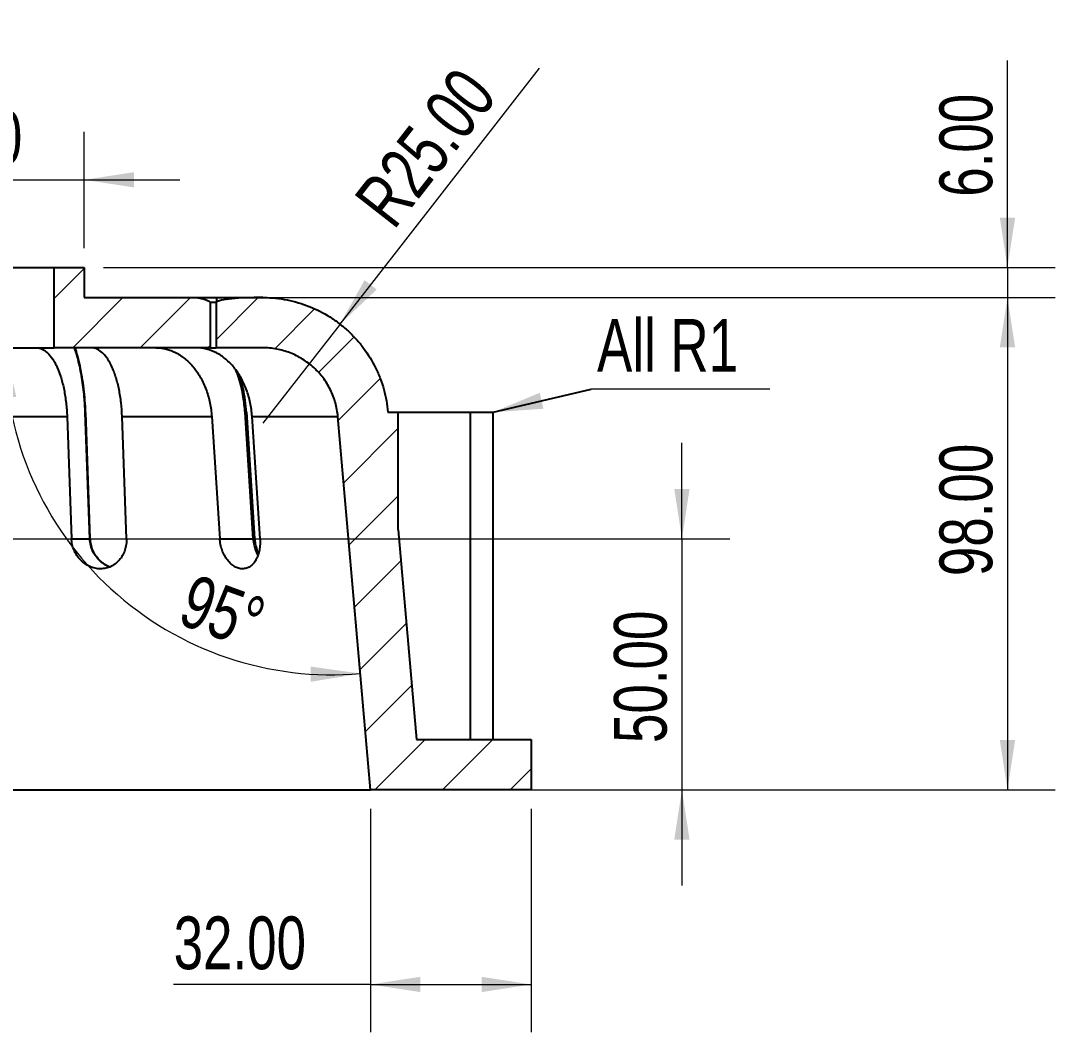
# Model space of a CAD drawing. Header units: millimetres. Extents: x 2 to 418, y 2 to 295.
# Drawn here: x 137.8 to 206.4, y 73.4 to 140.5 of the extents above; entities that cross this region are included whole.
import ezdxf

# ---------------------------------------------------------------- set-up
doc = ezdxf.new("R2010")
doc.units = ezdxf.units.MM
doc.styles.add('SLDTEXTSTYLE0', font='TXT', dxfattribs={"width": 0.75})
doc.dimstyles.new('SLDDIMSTYLE0', dxfattribs={"dimtxt": 3.5, "dimasz": 3.302, "dimexe": 0, "dimexo": 0.0625, "dimgap": 0.875, "dimtad": 1, "dimdec": 4, "dimlfac": 3, "dimzin": 12, "dimdsep": 46, "dimtxsty": 'SLDTEXTSTYLE0', "dimsah": 1, "dimcen": 0.09, "dimazin": 3, "dimtfac": 1, "dimtofl": 0, "dimtmove": 0, "dimatfit": 3, "dimfxl": 0, "dimfrac": 2, "dimtolj": 1, "dimtzin": 12, "dimarcsym": 0})
doc.dimstyles.new('SLDDIMSTYLE2', dxfattribs={"dimtxt": 3.5, "dimasz": 3.302, "dimexe": 0, "dimexo": 0.0625, "dimgap": 0.875, "dimtad": 1, "dimlfac": 3, "dimrnd": 1e-09, "dimzin": 4, "dimdsep": 46, "dimtxsty": 'SLDTEXTSTYLE0', "dimsah": 1, "dimcen": 0.09, "dimadec": 0, "dimazin": 1, "dimtfac": 1, "dimtofl": 0, "dimtmove": 0, "dimatfit": 3, "dimfxl": 0, "dimfrac": 2, "dimtolj": 1, "dimtzin": 12, "dimarcsym": 0})
doc.dimstyles.new('SLDDIMSTYLE4', dxfattribs={"dimtxt": 3.5, "dimasz": 3.302, "dimexe": 0, "dimexo": 0.0625, "dimgap": 0.875, "dimtad": 1, "dimlfac": 3, "dimrnd": 1e-09, "dimzin": 4, "dimdsep": 46, "dimtxsty": 'SLDTEXTSTYLE0', "dimsah": 1, "dimcen": 0, "dimadec": 0, "dimazin": 1, "dimtfac": 1, "dimtofl": 0, "dimtmove": 0, "dimatfit": 3, "dimfxl": 0, "dimfrac": 2, "dimtolj": 1, "dimtzin": 12, "dimarcsym": 0})
doc.dimstyles.new('SLDDIMSTYLE5', dxfattribs={"dimtxt": 3.5, "dimasz": 3.302, "dimexe": 0, "dimexo": 0.0625, "dimgap": 0.875, "dimtad": 1, "dimlfac": 3, "dimrnd": 1e-09, "dimzin": 4, "dimdsep": 46, "dimtxsty": 'SLDTEXTSTYLE0', "dimsah": 1, "dimcen": 0.09, "dimadec": 0, "dimazin": 1, "dimtfac": 1, "dimtmove": 0, "dimatfit": 0, "dimfxl": 0, "dimfrac": 2, "dimtolj": 1, "dimtzin": 12, "dimarcsym": 0})
doc.dimstyles.new('SLDDIMSTYLE6', dxfattribs={"dimtxt": 0.18, "dimasz": 3.302, "dimexe": 0, "dimexo": 0.0625, "dimgap": 0, "dimtad": 0, "dimtih": 1, "dimtoh": 1, "dimdec": 0, "dimrnd": 1e-09, "dimzin": 0, "dimdsep": 46, "dimtxsty": 'Standard', "dimsah": 1, "dimcen": 0.09, "dimadec": 0, "dimazin": 0, "dimtfac": 3.302, "dimtdec": 0, "dimtofl": 0, "dimtmove": 0, "dimatfit": 3, "dimfxl": 0, "dimfrac": 2, "dimtolj": 1, "dimtzin": 0, "dimarcsym": 0})

# ---------------------------------------------------------------- blocks, each defined once
blk = doc.blocks.new('_D_17')
at = {"color": 7, "linetype": 'Continuous', "lineweight": 0}
blk.add_line((149.47, 118.775), (133.552, 118.775), dxfattribs=at)
at = {"color": 7, "linetype": 'Continuous', "lineweight": 18}
blk.add_arc((158.429, 118.775), 21.702, 180, 275, dxfattribs=at)
for points in [[(136.727, 118.775), (136.47, 115.444), (137.483, 115.52)], [(160.321, 97.155), (157.013, 97.624), (157.025, 96.609)]]:
    blk.add_solid(points, dxfattribs=at)
at = {"color": 7, "linetype": 'Continuous', "lineweight": 18, "insert": (149.271, 103.808), "char_height": 3.5, "attachment_point": 1, "rotation": 340.10725, "style": 'SLDTEXTSTYLE0'}
blk.add_mtext('95°', dxfattribs=at)
blk = doc.blocks.new('_D_18')
at = {"color": 7, "linetype": 'Continuous', "lineweight": 0}
for p, q in [((181.662, 106.108), (181.662, 112.458)), ((135.776, 106.108), (184.837, 106.108)), ((181.662, 106.108), (181.662, 89.441)), ((165.402, 89.441), (184.837, 89.441)), ((181.662, 89.441), (181.662, 83.091))]:
    blk.add_line(p, q, dxfattribs=at)
at = {"color": 7, "linetype": 'Continuous', "lineweight": 18}
for points in [[(181.662, 106.108), (182.17, 109.41), (181.154, 109.41)], [(181.662, 89.441), (181.154, 86.139), (182.17, 86.139)]]:
    blk.add_solid(points, dxfattribs=at)
at = {"color": 7, "linetype": 'Continuous', "lineweight": 18, "insert": (177.151, 92.549), "char_height": 3.5, "attachment_point": 1, "rotation": 90, "style": 'SLDTEXTSTYLE0'}
blk.add_mtext('50.00', dxfattribs=at)
blk = doc.blocks.new('_D_19')
at = {"color": 7, "linetype": 'Continuous', "lineweight": 0}
for p, q in [((150.613, 122.108), (206.445, 122.108)), ((203.27, 122.108), (203.27, 89.441)), ((165.402, 89.441), (206.445, 89.441))]:
    blk.add_line(p, q, dxfattribs=at)
at = {"color": 7, "linetype": 'Continuous', "lineweight": 18}
for points in [[(203.27, 122.108), (202.762, 118.806), (203.778, 118.806)], [(203.27, 89.441), (203.778, 92.743), (202.762, 92.743)]]:
    blk.add_solid(points, dxfattribs=at)
at = {"color": 7, "linetype": 'Continuous', "lineweight": 18, "insert": (198.758, 103.623), "char_height": 3.5, "attachment_point": 1, "rotation": 90, "style": 'SLDTEXTSTYLE0'}
blk.add_mtext('98.00', dxfattribs=at)
blk = doc.blocks.new('_D_20')
at = {"color": 7, "linetype": 'Continuous', "lineweight": 0}
for p, q in [((203.27, 124.108), (203.27, 137.848)), ((143.266, 124.108), (206.445, 124.108)), ((203.27, 124.108), (203.27, 122.108)), ((150.613, 122.108), (206.445, 122.108)), ((203.27, 122.108), (203.27, 115.758))]:
    blk.add_line(p, q, dxfattribs=at)
at = {"color": 7, "linetype": 'Continuous', "lineweight": 18}
for points in [[(203.27, 124.108), (203.778, 127.41), (202.762, 127.41)], [(203.27, 122.108), (202.762, 118.806), (203.778, 118.806)]]:
    blk.add_solid(points, dxfattribs=at)
at = {"color": 7, "linetype": 'Continuous', "lineweight": 18, "insert": (198.758, 128.797), "char_height": 3.5, "attachment_point": 1, "rotation": 90, "style": 'SLDTEXTSTYLE0'}
blk.add_mtext('6.00', dxfattribs=at)
blk = doc.blocks.new('_D_21')
at = {"color": 7, "linetype": 'Continuous', "lineweight": 0}
for p, q in [((121.329, 125.378), (121.329, 133.097)), ((141.996, 125.378), (141.996, 133.097)), ((121.329, 129.922), (114.979, 129.922)), ((121.329, 129.922), (141.996, 129.922)), ((141.996, 129.922), (148.346, 129.922))]:
    blk.add_line(p, q, dxfattribs=at)
at = {"color": 7, "linetype": 'Continuous', "lineweight": 18}
for points in [[(121.329, 129.922), (118.027, 130.43), (118.027, 129.414)], [(141.996, 129.922), (145.298, 129.414), (145.298, 130.43)]]:
    blk.add_solid(points, dxfattribs=at)
at = {"color": 7, "linetype": 'Continuous', "lineweight": 18, "char_height": 3.5, "attachment_point": 1, "style": 'SLDTEXTSTYLE0'}
for s, insert in [('%%c', (123.818, 134.434)), ('62.00', (129.097, 134.487))]:
    blk.add_mtext(s, dxfattribs=dict(at, insert=insert))
blk = doc.blocks.new('_D_22')
at = {"color": 7, "linetype": 'Continuous', "lineweight": 0}
for q in [(172.219, 137.332), (153.848, 113.775)]:
    blk.add_line((158.972, 120.346), q, dxfattribs=at)
at = {"color": 7, "linetype": 'Continuous', "lineweight": 18}
blk.add_solid([(158.972, 120.346), (161.404, 122.637), (160.602, 123.262)], dxfattribs=at)
at = {"color": 7, "linetype": 'Continuous', "lineweight": 18, "insert": (159.778, 128.683), "char_height": 3.5, "attachment_point": 1, "rotation": 52.05087, "style": 'SLDTEXTSTYLE0'}
blk.add_mtext('R25.00', dxfattribs=at)
blk = doc.blocks.new('_D_23')
at = {"color": 7, "linetype": 'Continuous', "lineweight": 0}
for p, q in [((160.996, 88.171), (160.996, 73.353)), ((171.662, 88.171), (171.662, 73.353)), ((160.996, 76.528), (147.928, 76.528)), ((160.996, 76.528), (171.662, 76.528))]:
    blk.add_line(p, q, dxfattribs=at)
at = {"color": 7, "linetype": 'Continuous', "lineweight": 18}
for points in [[(160.996, 76.528), (164.298, 76.02), (164.298, 77.036)], [(171.662, 76.528), (168.36, 77.036), (168.36, 76.02)]]:
    blk.add_solid(points, dxfattribs=at)
at = {"color": 7, "linetype": 'Continuous', "lineweight": 18, "insert": (147.928, 81.039), "char_height": 3.5, "attachment_point": 1, "style": 'SLDTEXTSTYLE0'}
blk.add_mtext('32.00', dxfattribs=at)
blk = doc.blocks.new('SW_NOTE_0_4')
at = {"color": 0, "linetype": 'Continuous', "lineweight": 0}
blk.add_line((11.857, 0), (0, 0), dxfattribs=at)
at = {"color": 0, "linetype": 'Continuous', "lineweight": 0, "insert": (0.395, 4.654), "char_height": 3.5, "attachment_point": 1, "style": 'SLDTEXTSTYLE0'}
blk.add_mtext('All R1', dxfattribs=at)

msp = doc.modelspace()

# ---------------------------------------------------------------- hatches: boundary and pattern name
at = {"linetype": 'Continuous', "lineweight": 18}
h = msp.add_hatch(dxfattribs=at)
h.set_pattern_fill('ANSI31', style=0)
edge = h.paths.add_edge_path(flags=0)
edge.add_line((139.995759, 118.774771), (150.376908, 118.774771))
edge.add_line((150.376908, 118.774771), (150.376908, 121.774771))
edge.add_spline(control_points=[(150.376908, 121.774771), (150.376908, 121.775967), (150.376837, 121.777164), (150.376697, 121.778351), (150.37614, 121.783063), (150.374439, 121.787684), (150.37215, 121.79184), (150.369886, 121.79595), (150.367028, 121.799746), (150.363922, 121.803263), (150.354862, 121.813523), (150.343708, 121.821873), (150.332373, 121.829544), (150.320732, 121.837422), (150.308591, 121.844565), (150.296288, 121.851363), (150.259577, 121.871647), (150.221338, 121.889138), (150.182853, 121.905813), (150.037601, 121.968751), (149.886603, 122.020085), (149.732687, 122.057085), (149.605271, 122.087716), (149.47392, 122.108105), (149.342875, 122.108105)], knot_values=[0.005766193, 0.005766193, 0.005766193, 0.005766193, 0.005777056, 0.005777056, 0.005777056, 0.005820753, 0.005820753, 0.005820753, 0.005863594, 0.005863594, 0.005863594, 0.005989398, 0.005989398, 0.005989398, 0.006118125, 0.006118125, 0.006118125, 0.00650257, 0.00650257, 0.00650257, 0.007957696, 0.007957696, 0.007957696, 0.009167287, 0.009167287, 0.009167287, 0.009167287], weights=[1, 1, 1, 1, 1, 1, 1, 1, 1, 1, 1, 1, 1, 1, 1, 1, 1, 1, 1, 1, 1, 1, 1, 1, 1], degree=3, periodic=0)
edge.add_line((149.342875, 122.108105), (141.995759, 122.108105))
edge.add_line((141.995759, 122.108105), (141.995759, 124.108105))
edge.add_line((141.995759, 124.108105), (139.995759, 124.108105))
edge.add_line((139.995759, 124.108105), (139.995759, 118.774771))
h = msp.add_hatch(dxfattribs=at)
h.set_pattern_fill('ANSI31', style=0)
edge = h.paths.add_edge_path(flags=0)
edge.add_spline(control_points=[(158.828743, 114.21055), (159.542702, 106.049966), (160.256661, 97.889382), (160.970619, 89.728798), (160.978999, 89.633011), (160.98738, 89.537225), (160.99576, 89.441438)], knot_values=[0.191773354, 0.191773354, 0.191773354, 0.191773354, 0.26549916, 0.26549916, 0.26549916, 0.266364532, 0.266364532, 0.266364532, 0.266364532], weights=[1, 1, 1, 1, 1, 1, 1], degree=3, periodic=0)
edge.add_line((160.99576, 89.441438), (171.662427, 89.441438))
edge.add_line((171.662427, 89.441438), (171.662427, 92.774771))
edge.add_line((171.662427, 92.774771), (164.050197, 92.774771))
edge.add_spline(control_points=[(164.050197, 92.774771), (163.780678, 95.855391), (163.511159, 98.93601), (163.241639, 102.01663), (163.105046, 103.577904), (162.968452, 105.139178), (162.831858, 106.700452)], knot_values=[0.112605914, 0.112605914, 0.112605914, 0.112605914, 0.140437397, 0.140437397, 0.140437397, 0.15454254, 0.15454254, 0.15454254, 0.15454254], weights=[1, 1, 1, 1, 1, 1, 1], degree=3, periodic=0)
edge.add_line((162.831858, 106.700452), (162.831858, 114.501069))
edge.add_line((162.831858, 114.501069), (162.149392, 114.501069))
edge.add_spline(control_points=[(162.149392, 114.501069), (162.095899, 115.112502), (161.973705, 115.721649), (161.787245, 116.306409), (161.503894, 117.195025), (161.063215, 118.046975), (160.501701, 118.791708), (159.940186, 119.536441), (159.242348, 120.194498), (158.465976, 120.711385), (157.689604, 121.228272), (156.813284, 121.618246), (155.909584, 121.849012), (155.266086, 122.013334), (154.598114, 122.100786), (153.934002, 122.107658)], knot_values=[0.109774854, 0.109774854, 0.109774854, 0.109774854, 0.115337917, 0.115337917, 0.115337917, 0.123805922, 0.123805922, 0.123805922, 0.132273927, 0.132273927, 0.132273927, 0.140741933, 0.140741933, 0.140741933, 0.146764558, 0.146764558, 0.146764558, 0.146764558], weights=[1, 1, 1, 1, 1, 1, 1, 1, 1, 1, 1, 1, 1, 1, 1, 1], degree=3, periodic=0)
edge.add_spline(control_points=[(153.934002, 122.107658), (153.904953, 122.107959), (153.875902, 122.108069), (153.846851, 122.10799)], knot_values=[0, 0, 0, 0, 0.000261454, 0.000261454, 0.000261454, 0.000261454], weights=[1, 1, 1, 1], degree=3, periodic=0)
edge.add_ellipse((153.930544, 121.774771), major_axis=(3.188924, 0), ratio=0.104528463, start_angle=91.50389474, end_angle=172.66943684)
edge.add_spline(control_points=[(150.767685, 121.817302), (150.76189, 121.812594), (150.756321, 121.807516), (150.751508, 121.801807), (150.747896, 121.797522), (150.744654, 121.792788), (150.742488, 121.787619), (150.741132, 121.784383), (150.7402, 121.780914), (150.739894, 121.777419), (150.739817, 121.776539), (150.739778, 121.775655), (150.739778, 121.774771)], knot_values=[0.010635321, 0.010635321, 0.010635321, 0.010635321, 0.01070207, 0.01070207, 0.01070207, 0.010751924, 0.010751924, 0.010751924, 0.010783024, 0.010783024, 0.010783024, 0.010790805, 0.010790805, 0.010790805, 0.010790805], weights=[1, 1, 1, 1, 1, 1, 1, 1, 1, 1, 1, 1, 1], degree=3, periodic=0)
edge.add_line((150.739778, 121.774771), (150.739778, 118.774771))
edge.add_line((150.739778, 118.774771), (153.847771, 118.774771))
edge.add_spline(control_points=[(153.847771, 118.774771), (153.921613, 118.774771), (153.995474, 118.773135), (154.069244, 118.769864), (154.628314, 118.745075), (155.190814, 118.623421), (155.710163, 118.414975), (156.229512, 118.206529), (156.720035, 117.905542), (157.141111, 117.536939), (157.562187, 117.168335), (157.92543, 116.721949), (158.20076, 116.234746), (158.47609, 115.747543), (158.6711, 115.206085), (158.769642, 114.655211), (158.795972, 114.508023), (158.815712, 114.359505), (158.828743, 114.21055)], knot_values=[0.017731483, 0.017731483, 0.017731483, 0.017731483, 0.01839472, 0.01839472, 0.01839472, 0.023475523, 0.023475523, 0.023475523, 0.028556326, 0.028556326, 0.028556326, 0.033637129, 0.033637129, 0.033637129, 0.038717932, 0.038717932, 0.038717932, 0.040065072, 0.040065072, 0.040065072, 0.040065072], weights=[1, 1, 1, 1, 1, 1, 1, 1, 1, 1, 1, 1, 1, 1, 1, 1, 1, 1, 1], degree=3, periodic=0)

# ---------------------------------------------------------------- linework, layer by layer
at = {"color": 7, "linetype": 'Continuous', "lineweight": 25}
for p, q in [((123.329096, 124.108105), (139.995759, 124.108105)), ((139.995759, 118.774771), (139.995759, 124.108105)), ((139.995759, 124.108105), (141.995759, 124.108105)), ((141.995759, 124.108105), (141.995759, 122.108105)), ((141.995759, 122.108105), (149.342875, 122.108105)), ((149.342875, 122.108105), (150.802243, 122.108105)), ((150.376908, 118.774771), (150.376908, 121.774771)), ((150.739778, 121.774771), (150.376908, 121.774771)), ((150.739778, 121.774771), (150.739778, 118.774771)), ((150.802243, 122.108105), (153.847766, 122.108105)), ((123.329096, 118.774771), (139.995759, 118.774771)), ((150.376908, 118.774771), (139.995759, 118.774771)), ((150.376908, 118.774771), (150.739778, 118.774771)), ((153.847771, 118.774771), (150.739778, 118.774771)), ((133.659721, 114.21055), (140.854888, 114.21055)), ((140.854888, 114.21055), (141.143977, 106.108105)), ((142.362169, 106.108105), (142.063666, 114.472017)), ((142.390722, 106.119981), (142.092249, 114.483902)), ((144.795765, 106.108103), (144.506679, 114.21055)), ((144.506679, 114.21055), (150.457889, 114.21055)), ((150.457889, 114.21055), (150.98608, 106.108105)), ((153.211828, 106.108105), (152.666437, 114.472017)), ((153.321314, 106.129781), (152.775977, 114.493703)), ((153.660936, 106.108103), (153.132749, 114.21055)), ((153.132749, 114.21055), (158.828743, 114.21055)), ((160.99576, 89.441438), (158.828743, 114.21055)), ((162.149392, 114.501069), (162.831858, 114.501069)), ((162.831858, 106.700452), (162.831858, 114.501069)), ((162.831858, 114.501069), (167.59718, 114.501069)), ((167.59718, 114.501069), (167.59718, 92.774771)), ((167.59718, 114.501069), (169.131694, 114.501069)), ((169.131694, 92.774771), (169.131694, 114.501069)), ((162.831858, 106.700452), (164.050197, 92.774771)), ((141.143977, 106.108105), (142.362169, 106.108105)), ((150.98608, 106.108105), (153.211828, 106.108105)), ((164.050197, 92.774771), (171.662427, 92.774771)), ((171.662427, 92.774771), (171.662427, 89.441438)), ((102.329094, 89.441438), (160.99576, 89.441438)), ((171.662427, 89.441438), (160.99576, 89.441438))]:
    msp.add_line(p, q, dxfattribs=at)
at = {"color": 8, "linetype": 'Continuous', "lineweight": 25, "flags": 128}
for points in [[(142.063666, 114.472017), (142.084854, 114.477977), (142.091901, 114.482558)], [(142.362169, 106.108105), (142.38334, 106.114057), (142.39077, 106.119759), (142.390775, 106.119978)]]:
    msp.add_lwpolyline(points, dxfattribs=at)
at = {"color": 7, "linetype": 'Continuous', "lineweight": 25, "flags": 128}
for points in [[(142.091901, 114.482558), (142.092269, 114.483685), (142.092273, 114.483897)], [(152.775764, 114.492848), (152.775999, 114.493401), (152.776021, 114.493699)], [(153.321342, 106.129308), (153.321386, 106.129467), (153.321412, 106.129781)]]:
    msp.add_lwpolyline(points, dxfattribs=at)
at = {"color": 7, "linetype": 'Continuous', "lineweight": 25}
for centre, radius, start, end in [((151.457123, 121.882826), 0.692544, 161.01680411, 185.42905117), ((153.847771, 122.104361), 0.003744, 90.08637137, 104.22696734)]:
    msp.add_arc(centre, radius, start, end, dxfattribs=at)
at = {"color": 8, "linetype": 'Continuous', "lineweight": 25}
for centre, radius, start, end in [((152.654363, 114.832704), 0.360889, 271.91729386, 289.65745601), ((153.202467, 106.449875), 0.341898, 271.56890012, 290.34612628)]:
    msp.add_arc(centre, radius, start, end, dxfattribs=at)
at = {"color": 7, "linetype": 'Continuous', "lineweight": 25}
msp.add_ellipse((153.930544, 121.774771), major_axis=(3.188924, 0), ratio=0.104528463, start_param=1.597044242, end_param=3.01365019, dxfattribs=at)
for points, knots in [([(149.342875, 122.108105), (149.4355, 122.108105), (149.527031, 122.097943), (149.708723, 122.064874), (149.798991, 122.041765), (149.975829, 121.987223), (150.06289, 121.95591), (150.191347, 121.902592), (150.233875, 121.883887), (150.295747, 121.852012), (150.316175, 121.840807), (150.344787, 121.820956), (150.353966, 121.813908), (150.369933, 121.796943), (150.376908, 121.786407), (150.376908, 121.774771)], [0, 0, 0, 0, 0.25, 0.25, 0.5, 0.5, 0.75, 0.75, 0.875, 0.875, 0.9375, 0.9375, 0.96875, 0.96875, 1, 1, 1, 1]), ([(150.739778, 121.774771), (150.739778, 121.783557), (150.743864, 121.791918), (150.754485, 121.805877), (150.760955, 121.811834), (150.767685, 121.817302)], [0, 0, 0, 0, 0.5, 0.5, 1, 1, 1, 1]), ([(153.934002, 122.107658), (154.444534, 122.102375), (154.951276, 122.050603), (155.70564, 121.902405), (155.957382, 121.840747), (156.450169, 121.6955), (156.691702, 121.611954), (157.402063, 121.329321), (157.856773, 121.098509), (158.400894, 120.755463), (158.508726, 120.683932), (158.719877, 120.536693), (158.823386, 120.460881), (159.127818, 120.226984), (159.5175, 119.897913), (159.875217, 119.534945), (160.21679, 119.154857), (160.379806, 118.955845), (160.841842, 118.334783), (161.107096, 117.898618), (161.443272, 117.212454), (161.544979, 116.978378), (161.7273, 116.499316), (161.808204, 116.253058), (162.014469, 115.510666), (162.104945, 115.00911), (162.149392, 114.501069)], [0, 0, 0, 0, 0.125, 0.125, 0.1875, 0.1875, 0.25, 0.25, 0.375, 0.375, 0.40625, 0.40625, 0.4375, 0.4375, 0.5, 0.5625, 0.5625, 0.625, 0.625, 0.75, 0.75, 0.8125, 0.8125, 0.875, 0.875, 1, 1, 1, 1]), ([(138.822186, 118.774771), (138.885572, 118.774771), (138.948934, 118.767504), (139.074149, 118.738943), (139.19831, 118.696362), (139.320391, 118.626058), (139.441417, 118.541697), (139.501656, 118.492241), (139.678908, 118.323706), (139.791199, 118.186156), (139.951091, 117.943201), (140.002955, 117.856071), (140.103749, 117.669238), (140.15283, 117.569113), (140.292671, 117.255682), (140.377035, 117.027935), (140.490464, 116.658511), (140.526075, 116.530706), (140.592754, 116.265468), (140.623506, 116.129197), (140.707278, 115.713781), (140.752306, 115.426421), (140.803555, 114.979693), (140.81794, 114.827638), (140.840832, 114.520689), (140.849336, 114.366152), (140.854888, 114.21055)], [0, 0, 0, 0, 0.0625, 0.0625, 0.125, 0.1875, 0.1875, 0.25, 0.25, 0.375, 0.375, 0.4375, 0.4375, 0.5, 0.5, 0.625, 0.625, 0.6875, 0.6875, 0.75, 0.75, 0.875, 0.875, 0.9375, 0.9375, 1, 1, 1, 1]), ([(142.085411, 114.482471), (142.085377, 114.484274), (142.080255, 114.751584), (142.04148, 115.281971), (141.966814, 116.065833), (141.85764, 116.833343), (141.718589, 117.572973), (141.566812, 118.226098), (141.449194, 118.609373), (141.398437, 118.774771)], [0, 0, 0, 0, 0.0011621544, 0.1722921934, 0.3451605335, 0.5191988376, 0.6937228224, 0.8678291086, 1, 1, 1, 1]), ([(144.506679, 114.21055), (144.495568, 114.521925), (144.472832, 114.825809), (144.422023, 115.270874), (144.402283, 115.417423), (144.3571, 115.706845), (144.331496, 115.850442), (144.247277, 116.268313), (144.181337, 116.530649), (144.068086, 116.900364), (144.02793, 117.019612), (143.942677, 117.249911), (143.897678, 117.360566), (143.758059, 117.673459), (143.658023, 117.859112), (143.497589, 118.103358), (143.442194, 118.179244), (143.328573, 118.318169), (143.270868, 118.380626), (143.095151, 118.547638), (142.97456, 118.632004), (142.788434, 118.717538), (142.725239, 118.739182), (142.599478, 118.767717), (142.536691, 118.774771), (142.473996, 118.774771)], [0, 0, 0, 0, 0.125, 0.125, 0.1875, 0.1875, 0.25, 0.25, 0.375, 0.375, 0.4375, 0.4375, 0.5, 0.5, 0.625, 0.625, 0.6875, 0.6875, 0.75, 0.75, 0.875, 0.875, 0.9375, 0.9375, 1, 1, 1, 1]), ([(146.743958, 118.774771), (146.859769, 118.774771), (146.975538, 118.767504), (147.204316, 118.738943), (147.431171, 118.696362), (147.654224, 118.626058), (147.875349, 118.541697), (147.985411, 118.49224), (148.309266, 118.323706), (148.514432, 118.186157), (148.806569, 117.943201), (148.901329, 117.856071), (149.08549, 117.669238), (149.175165, 117.569113), (149.430668, 117.255682), (149.584807, 117.027935), (149.792054, 116.658511), (149.857117, 116.530706), (149.978946, 116.265468), (150.035134, 116.129197), (150.188192, 115.713782), (150.270463, 115.426421), (150.364098, 114.979693), (150.390381, 114.827638), (150.432207, 114.520689), (150.447744, 114.366152), (150.457889, 114.21055)], [0, 0, 0, 0, 0.0625, 0.0625, 0.125, 0.1875, 0.1875, 0.25, 0.25, 0.375, 0.375, 0.4375, 0.4375, 0.5, 0.5, 0.625, 0.625, 0.6875, 0.6875, 0.75, 0.75, 0.875, 0.875, 0.9375, 0.9375, 1, 1, 1, 1]), ([(153.132749, 114.21055), (153.112449, 114.521925), (153.070909, 114.825809), (152.978075, 115.270874), (152.942009, 115.417423), (152.859454, 115.706845), (152.812673, 115.850442), (152.658797, 116.268313), (152.53832, 116.530649), (152.331401, 116.900364), (152.258032, 117.019612), (152.102266, 117.249911), (152.020049, 117.360566), (151.764953, 117.673459), (151.582178, 117.859112), (151.28905, 118.103358), (151.187838, 118.179244), (150.980243, 118.318169), (150.87481, 118.380626), (150.553759, 118.547638), (150.333429, 118.632004), (149.99336, 118.717538), (149.877897, 118.739182), (149.648119, 118.767717), (149.533401, 118.774771), (149.418852, 118.774771)], [0, 0, 0, 0, 0.125, 0.125, 0.1875, 0.1875, 0.25, 0.25, 0.375, 0.375, 0.4375, 0.4375, 0.5, 0.5, 0.625, 0.625, 0.6875, 0.6875, 0.75, 0.75, 0.875, 0.875, 0.9375, 0.9375, 1, 1, 1, 1]), ([(158.828743, 114.21055), (158.815302, 114.364188), (158.79469, 114.517927), (158.738794, 114.824619), (158.70391, 114.975467), (158.57913, 115.420761), (158.469275, 115.708019), (158.264044, 116.124338), (158.188399, 116.261333), (158.025947, 116.52557), (157.939087, 116.653104), (157.662006, 117.022277), (157.455425, 117.250604), (157.111774, 117.565606), (156.991865, 117.665598), (156.745656, 117.852285), (156.491939, 118.026734), (156.223417, 118.177056), (155.947411, 118.315181), (155.805224, 118.378314), (155.369942, 118.547605), (155.073582, 118.631931), (154.620117, 118.717153), (154.467464, 118.738636), (154.159103, 118.767471), (154.002712, 118.774771), (153.847771, 118.774771)], [0, 0, 0, 0, 0.0625, 0.0625, 0.125, 0.125, 0.25, 0.25, 0.3125, 0.3125, 0.375, 0.375, 0.5, 0.5, 0.5625, 0.5625, 0.625, 0.6875, 0.6875, 0.75, 0.75, 0.875, 0.875, 0.9375, 0.9375, 1, 1, 1, 1]), ([(152.763295, 114.491825), (152.739961, 114.753779), (152.692707, 115.284257), (152.544376, 116.065887), (152.423791, 116.597217), (152.336376, 116.854908), (152.333054, 116.8647)], [0, 0, 0, 0, 0.322841386, 0.653778429, 0.986844017, 1, 1, 1, 1]), ([(143.071458, 104.108105), (142.95038, 104.108105), (142.830518, 104.121149), (142.652501, 104.159452), (142.593461, 104.175366), (142.476004, 104.213628), (142.41748, 104.236064), (142.24674, 104.311592), (142.138007, 104.373178), (141.930775, 104.518598), (141.83207, 104.603045), (141.653652, 104.787353), (141.572741, 104.887911), (141.428131, 105.106314), (141.365985, 105.222089), (141.263838, 105.462088), (141.223204, 105.587871), (141.165545, 105.845663), (141.148686, 105.9761), (141.143977, 106.108105)], [0, 0, 0, 0, 0.125, 0.125, 0.1875, 0.1875, 0.25, 0.25, 0.375, 0.375, 0.5, 0.5, 0.625, 0.625, 0.75, 0.75, 0.875, 0.875, 1, 1, 1, 1]), ([(143.65381, 104.244312), (143.552817, 104.291176), (143.341334, 104.389311), (143.053144, 104.620705), (142.797629, 104.909822), (142.59516, 105.246904), (142.459753, 105.616575), (142.393873, 105.913942), (142.397353, 106.08213), (142.398132, 106.119755)], [0, 0, 0, 0, 0.146820658, 0.307449409, 0.468864878, 0.630380883, 0.791620018, 0.953382946, 1, 1, 1, 1]), ([(144.795765, 106.108103), (144.800472, 105.976193), (144.793673, 105.846567), (144.766949, 105.655393), (144.755265, 105.592217), (144.726218, 105.466981), (144.708758, 105.40472), (144.648849, 105.223557), (144.598744, 105.109002), (144.478224, 104.892157), (144.407072, 104.789351), (144.249642, 104.604855), (144.162905, 104.522001), (144.020286, 104.412131), (143.970531, 104.377903), (143.86896, 104.315845), (143.816889, 104.287798), (143.656843, 104.212459), (143.544614, 104.173782), (143.311252, 104.121487), (143.192439, 104.108284), (143.071458, 104.108105)], [0, 0, 0, 0, 0.125, 0.125, 0.1875, 0.1875, 0.25, 0.25, 0.375, 0.375, 0.5, 0.5, 0.625, 0.625, 0.6875, 0.6875, 0.75, 0.75, 0.875, 0.875, 1, 1, 1, 1]), ([(152.507763, 104.108105), (152.419079, 104.108105), (152.33036, 104.121149), (152.197286, 104.159452), (152.152929, 104.175366), (152.064244, 104.213628), (152.019831, 104.236064), (151.889612, 104.311592), (151.80582, 104.373178), (151.644519, 104.518598), (151.566825, 104.603045), (151.424807, 104.787353), (151.359558, 104.887911), (151.241246, 105.106314), (151.189445, 105.222089), (151.102322, 105.462088), (151.066458, 105.587871), (151.012546, 105.845663), (150.994685, 105.9761), (150.98608, 106.108105)], [0, 0, 0, 0, 0.125, 0.125, 0.1875, 0.1875, 0.25, 0.25, 0.375, 0.375, 0.5, 0.5, 0.625, 0.625, 0.75, 0.75, 0.875, 0.875, 1, 1, 1, 1]), ([(153.660936, 106.108103), (153.669535, 105.976193), (153.670034, 105.846567), (153.659113, 105.655393), (153.653512, 105.592217), (153.638282, 105.466981), (153.628594, 105.40472), (153.593992, 105.223557), (153.563505, 105.109002), (153.487514, 104.892157), (153.441507, 104.789351), (153.33753, 104.604855), (153.279286, 104.522001), (153.182, 104.412131), (153.147823, 104.377903), (153.077578, 104.315845), (153.041336, 104.287798), (152.929247, 104.212459), (152.849736, 104.173782), (152.682463, 104.121487), (152.596369, 104.108284), (152.507763, 104.108105)], [0, 0, 0, 0, 0.125, 0.125, 0.1875, 0.1875, 0.25, 0.25, 0.375, 0.375, 0.5, 0.5, 0.625, 0.625, 0.6875, 0.6875, 0.75, 0.75, 0.875, 0.875, 1, 1, 1, 1]), ([(153.556097, 105.166827), (153.551141, 105.176409), (153.490044, 105.294516), (153.412515, 105.557767), (153.338733, 105.874426), (153.330615, 106.067839), (153.328015, 106.129798)], [0, 0, 0, 0, 0.034374165, 0.423707559, 0.815386437, 1, 1, 1, 1])]:
    msp.add_open_spline(points, degree=3, knots=knots, dxfattribs=at)
for points in [[(153.846851, 122.10799), (153.875902, 122.108069), (153.904953, 122.107959), (153.934002, 122.107658)], [(153.847766, 122.108105), (153.876536, 122.108105), (153.905282, 122.107956), (153.934002, 122.107658)]]:
    msp.add_open_spline(points, degree=3, dxfattribs=at)
at = {"color": 8, "linetype": 'Continuous', "lineweight": 25}
for points, knots in [([(142.063666, 114.472017), (142.045997, 114.817538), (142.005478, 115.609899), (141.846615, 116.800548), (141.627636, 117.91127), (141.430536, 118.519179), (141.347667, 118.774771)], [0, 0, 0, 0, 0.22100956, 0.506827539, 0.792647842, 1, 1, 1, 1]), ([(152.666437, 114.472017), (152.632834, 114.81656), (152.555775, 115.606679), (152.347989, 116.565759), (152.123198, 117.129845), (152.05642, 117.297418)], [0, 0, 0, 0, 0.352139639, 0.807540029, 1, 1, 1, 1]), ([(143.654966, 104.244838), (143.478317, 104.331206), (143.107813, 104.512353), (142.676812, 105.016933), (142.418562, 105.576288), (142.378408, 105.954961), (142.362169, 106.108105)], [0, 0, 0, 0, 0.25255668, 0.529709997, 0.809804839, 1, 1, 1, 1]), ([(153.520076, 105.039099), (153.428985, 105.238912), (153.275362, 105.575893), (153.230208, 105.954139), (153.211828, 106.108105)], [0, 0, 0, 0, 0.5929500315, 1, 1, 1, 1])]:
    msp.add_open_spline(points, degree=3, knots=knots, dxfattribs=at)

# ---------------------------------------------------------------- block references
at = {"color": 7, "linetype": 'Continuous', "lineweight": 0}
msp.add_blockref('SW_NOTE_0_4', (175.632404, 116.031797), dxfattribs=at)

# ---------------------------------------------------------------- dimensions: what is measured, and where the dimension line sits
at = {"color": 7, "linetype": 'Continuous', "lineweight": 18}
dim = msp.add_radius_dim(center=(153.84777, 113.774771), mpoint=(158.97245, 120.34608), dimstyle='SLDDIMSTYLE4', dxfattribs=at)
dim.commit()
dim.dimension.update_dxf_attribs({"geometry": '_D_22', "text_midpoint": (167.872357, 131.758312), "dimtype": 164})
for base, p1, p2, dimstyle, picture, middle in [((203.269623, 122.108105), (141.995759, 124.108105), (149.342875, 122.108105), 'SLDDIMSTYLE5', '_D_20', (203.269623, 133.322238)), ((203.269623, 89.441438), (149.342875, 122.108105), (164.131694, 89.441438), 'SLDDIMSTYLE2', '_D_19', (203.269623, 109.441438)), ((181.662427, 89.441438), (134.506388, 106.108103), (164.131694, 89.441438), 'SLDDIMSTYLE5', '_D_18', (181.662427, 98.367682))]:
    dim = msp.add_linear_dim(base=base, p1=p1, p2=p2, angle=90, dimstyle=dimstyle, dxfattribs=at)
    dim.commit()
    dim.dimension.update_dxf_attribs({"geometry": picture, "text_midpoint": middle, "dimtype": 160})
dim = msp.add_linear_dim(base=(141.995759, 129.921989), p1=(121.329095, 124.108105), p2=(141.995759, 124.108105), text='%%c<>', dimstyle='SLDDIMSTYLE5', dxfattribs=at)
dim.commit()
dim.dimension.update_dxf_attribs({"geometry": '_D_21', "text_midpoint": (132.276122, 129.921989), "dimtype": 160})
dim = msp.add_angular_dim_2l(base=(143.767752, 102.774362), line1=((160.99576, 89.441438), (158.828743, 114.21055)), line2=((153.847771, 118.774771), (150.739778, 118.774771)), dimstyle='SLDDIMSTYLE0', dxfattribs=at)
dim.commit()
dim.dimension.update_dxf_attribs({"geometry": '_D_17', "text_midpoint": (151.045085, 98.367682), "dimtype": 162})
dim = msp.add_linear_dim(base=(171.662427, 76.527651), p1=(160.99576, 89.441438), p2=(171.662427, 89.441438), dimstyle='SLDDIMSTYLE2', dxfattribs=at)
dim.commit()
dim.dimension.update_dxf_attribs({"geometry": '_D_23', "text_midpoint": (153.746861, 76.527651), "dimtype": 160})

# ---------------------------------------------------------------- leaders
at = {"color": 7, "linetype": 'Continuous', "lineweight": 0}
msp.add_leader([(169.131694, 114.501069), (175.632404, 116.031797)], dimstyle='SLDDIMSTYLE6', dxfattribs=at)

doc.saveas('drawing.dxf')
